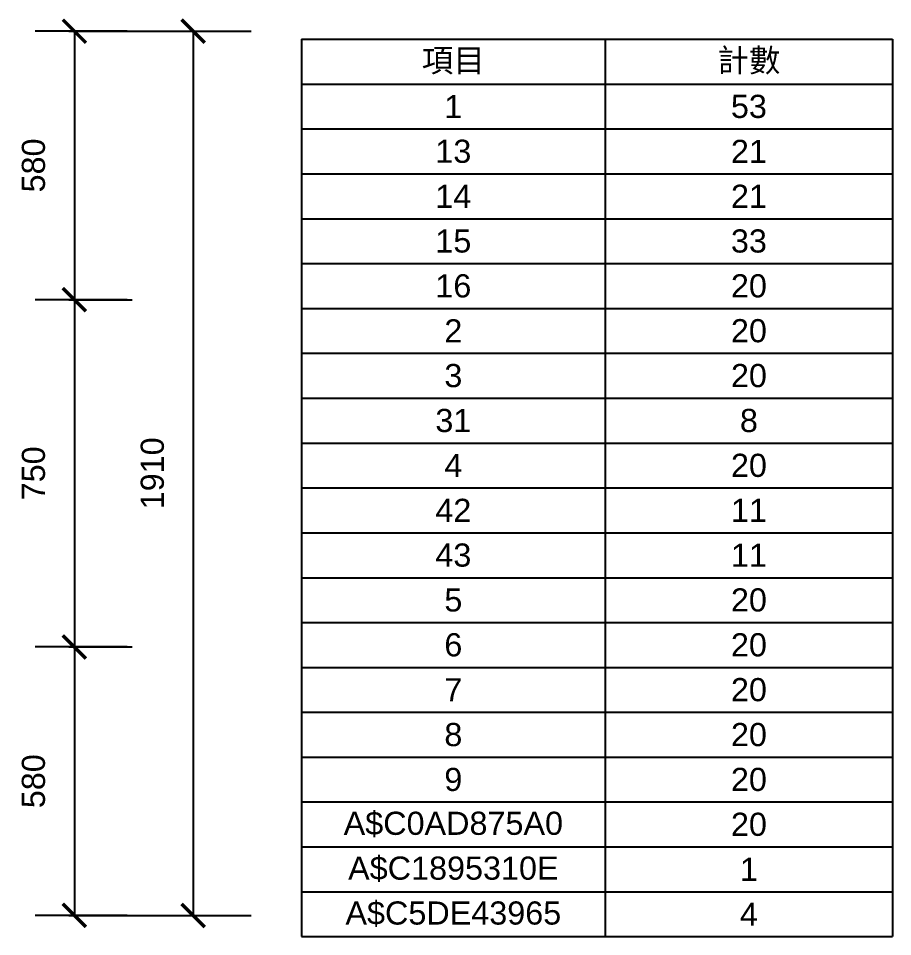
# Model space of a CAD drawing. Header units: centimetres. Extents: x 8510 to 16419, y -974 to 2536.
# Drawn here: x 14532 to 16419, y -184 to 1800 of the extents above; entities that cross this region are included whole.
import ezdxf

# ---------------------------------------------------------------- set-up
doc = ezdxf.new("R2010")
doc.units = ezdxf.units.CM
doc.header["$PDMODE"] = 35
doc.header["$PDSIZE"] = -2
doc.layers.add('AXIS', color=3, linetype='Continuous')
doc.layers.add('轴线', color=1, linetype='Continuous')
doc.layers.add('標註', color=7, linetype='Continuous', lineweight=15)
doc.styles.get("Standard").update_dxf_attribs({"font": 'arial.ttf'})
doc.dimstyles.new('副本A3', dxfattribs={"dimscale": 100, "dimtxt": 2.5, "dimasz": 2.5, "dimexe": 1.25, "dimexo": 0.625, "dimtad": 1, "dimdec": 0, "dimtxsty": 'Standard', "dimblk": 'ARCHTICK', "dimcen": 2.5, "dimclrd": 2, "dimclre": 2, "dimclrt": 3, "dimadec": 0, "dimazin": 0, "dimtfac": 1, "dimtdec": 0, "dimtmove": 2, "dimatfit": 3, "dimldrblk": 'DOT', "dimfxl": 1, "dimarcsym": 0})

# ---------------------------------------------------------------- blocks, each defined once
blk = doc.blocks.new('_ArchTick')
at = {"color": 0, "linetype": 'ByBlock', "const_width": 0.15}
blk.add_lwpolyline([(-0.5, -0.5), (0.5, 0.5)], dxfattribs=at)
blk = doc.blocks.new('*D64')
at = {"layer": 'Defpoints', "color": 0, "transparency": 16777216}
for p in [(14670, 1772.1), (14670, -137.9), (14909.2, -137.9)]:
    blk.add_point(p, dxfattribs=at)
at = {"layer": '轴线', "color": 0, "lineweight": -2, "transparency": 16777216}
for p, q in [((14732.5, 1772.1), (15034.2, 1772.1)), ((14909.2, 1772.1), (14909.2, -137.9)), ((14732.5, -137.9), (15034.2, -137.9))]:
    blk.add_line(p, q, dxfattribs=at)
at = {"layer": '轴线', "color": 0, "lineweight": -2, "transparency": 16777216, "xscale": 50, "yscale": 50, "zscale": 50}
for p, rotation in [((14909.2, 1772.1), 90), ((14909.2, -137.9), 270)]:
    blk.add_blockref('_ArchTick', p, dxfattribs=dict(at, rotation=rotation))
at = {"layer": '轴线', "color": 0, "transparency": 16777216, "insert": (14821.2, 817.1), "char_height": 50, "attachment_point": 5, "rotation": 90}
blk.add_mtext('1910', dxfattribs=at)
blk = doc.blocks.new('_Dot')
at = {"color": 0, "linetype": 'ByBlock', "lineweight": -2}
blk.add_line((-0.5, 0), (-1, 0), dxfattribs=at)
at = {"color": 0, "linetype": 'ByBlock', "const_width": 0.5}
blk.add_lwpolyline([(-0.25, 0, 1), (0.25, 0, 1)], format="xyb", close=True, dxfattribs=at)
blk = doc.blocks.new('*D63')
at = {"layer": 'Defpoints', "color": 0, "transparency": 16777216}
for p in [(14578.5, 1192.1), (14578.5, 442.1), (14652.6, 442.1)]:
    blk.add_point(p, dxfattribs=at)
at = {"layer": '轴线', "color": 0, "lineweight": -2, "transparency": 16777216}
for p, q in [((14641, 1192.1), (14777.6, 1192.1)), ((14652.6, 1192.1), (14652.6, 442.1)), ((14641, 442.1), (14777.6, 442.1))]:
    blk.add_line(p, q, dxfattribs=at)
at = {"layer": '轴线', "color": 0, "lineweight": -2, "transparency": 16777216, "xscale": 50, "yscale": 50, "zscale": 50}
for p, rotation in [((14652.6, 1192.1), 90), ((14652.6, 442.1), 270)]:
    blk.add_blockref('_ArchTick', p, dxfattribs=dict(at, rotation=rotation))
at = {"layer": '轴线', "color": 0, "transparency": 16777216, "insert": (14564.5, 817.1), "char_height": 50, "attachment_point": 5, "rotation": 90}
blk.add_mtext('750', dxfattribs=at)
blk = doc.blocks.new('*D62')
at = {"layer": 'Defpoints', "color": 0, "transparency": 16777216}
for p in [(14578.5, 1772.1), (14578.5, 1192.1), (14652.6, 1192.1)]:
    blk.add_point(p, dxfattribs=at)
at = {"layer": '轴线', "color": 0, "lineweight": -2, "transparency": 16777216}
for p, q in [((14641, 1772.1), (14777.6, 1772.1)), ((14652.6, 1772.1), (14652.6, 1192.1)), ((14641, 1192.1), (14777.6, 1192.1))]:
    blk.add_line(p, q, dxfattribs=at)
at = {"layer": '轴线', "color": 0, "lineweight": -2, "transparency": 16777216, "xscale": 50, "yscale": 50, "zscale": 50}
for p, rotation in [((14652.6, 1772.1), 90), ((14652.6, 1192.1), 270)]:
    blk.add_blockref('_ArchTick', p, dxfattribs=dict(at, rotation=rotation))
at = {"layer": '轴线', "color": 0, "transparency": 16777216, "insert": (14564.5, 1482.1), "char_height": 50, "attachment_point": 5, "rotation": 90}
blk.add_mtext('580', dxfattribs=at)
blk = doc.blocks.new('*D61')
at = {"layer": 'Defpoints', "color": 0, "transparency": 16777216}
for p in [(14578.5, 442.1), (14578.5, -137.9), (14652.6, -137.9)]:
    blk.add_point(p, dxfattribs=at)
at = {"layer": '轴线', "color": 0, "lineweight": -2, "transparency": 16777216}
for p, q in [((14641, 442.1), (14777.6, 442.1)), ((14652.6, 442.1), (14652.6, -137.9)), ((14641, -137.9), (14777.6, -137.9))]:
    blk.add_line(p, q, dxfattribs=at)
at = {"layer": '轴线', "color": 0, "lineweight": -2, "transparency": 16777216, "xscale": 50, "yscale": 50, "zscale": 50}
for p, rotation in [((14652.6, 442.1), 90), ((14652.6, -137.9), 270)]:
    blk.add_blockref('_ArchTick', p, dxfattribs=dict(at, rotation=rotation))
at = {"layer": '轴线', "color": 0, "transparency": 16777216, "insert": (14564.5, 152.1), "char_height": 50, "attachment_point": 5, "rotation": 90}
blk.add_mtext('580', dxfattribs=at)
blk = doc.blocks.new('*T75')
at = {"layer": '標註', "color": 0, "linetype": 'ByBlock', "lineweight": -2, "transparency": 16777216}
for p, q in [((0, 0), (1276.4, 0)), ((0, 0), (0, -1938.4)), ((655.7, 0), (655.7, -1938.4)), ((1276.4, 0), (1276.4, -1938.4)), ((0, -97), (1276.4, -97)), ((0, -193.9), (1276.4, -193.9)), ((0, -290.8), (1276.4, -290.8)), ((0, -387.7), (1276.4, -387.7)), ((0, -484.7), (1276.4, -484.7)), ((0, -581.6), (1276.4, -581.6)), ((0, -678.5), (1276.4, -678.5)), ((0, -775.4), (1276.4, -775.4)), ((0, -872.3), (1276.4, -872.3)), ((0, -969.2), (1276.4, -969.2)), ((0, -1066.1), (1276.4, -1066.1)), ((0, -1163.1), (1276.4, -1163.1)), ((0, -1260), (1276.4, -1260)), ((0, -1356.9), (1276.4, -1356.9)), ((0, -1453.8), (1276.4, -1453.8)), ((0, -1550.7), (1276.4, -1550.7)), ((0, -1647.6), (1276.4, -1647.6)), ((0, -1744.5), (1276.4, -1744.5)), ((0, -1841.5), (1276.4, -1841.5)), ((0, -1938.4), (1276.4, -1938.4))]:
    blk.add_line(p, q, dxfattribs=at)
at = {"layer": '標註', "color": 0, "transparency": 16777216, "char_height": 50, "attachment_point": 5}
for s, insert, width in [('項目', (327.8, -48.5), 652.687), ('計數', (966, -48.5), 617.687), ('1', (327.8, -145.5), 652.687), ('53', (966, -145.5), 617.687), ('13', (327.8, -242.4), 652.687), ('21', (966, -242.4), 617.687), ('14', (327.8, -339.3), 652.687), ('21', (966, -339.3), 617.687), ('15', (327.8, -436.2), 652.687), ('33', (966, -436.2), 617.687), ('16', (327.8, -533.1), 652.687), ('20', (966, -533.1), 617.687), ('2', (327.8, -630), 652.687), ('20', (966, -630), 617.687), ('3', (327.8, -726.9), 652.687), ('20', (966, -726.9), 617.687), ('31', (327.8, -823.9), 652.687), ('8', (966, -823.9), 617.687), ('4', (327.8, -920.8), 652.687), ('20', (966, -920.8), 617.687), ('42', (327.8, -1017.7), 652.687), ('11', (966, -1017.7), 617.687), ('43', (327.8, -1114.6), 652.687), ('11', (966, -1114.6), 617.687), ('5', (327.8, -1211.5), 652.687), ('20', (966, -1211.5), 617.687), ('6', (327.8, -1308.4), 652.687), ('20', (966, -1308.4), 617.687), ('7', (327.8, -1405.3), 652.687), ('20', (966, -1405.3), 617.687), ('8', (327.8, -1502.3), 652.687), ('20', (966, -1502.3), 617.687), ('9', (327.8, -1599.2), 652.687), ('20', (966, -1599.2), 617.687), ('A$C0AD875A0', (327.8, -1696.1), 652.687), ('20', (966, -1696.1), 617.687), ('A$C1895310E', (327.8, -1793), 652.687), ('1', (966, -1793), 617.687), ('A$C5DE43965', (327.8, -1889.9), 652.687), ('4', (966, -1889.9), 617.687)]:
    blk.add_mtext(s, dxfattribs=dict(at, insert=insert, width=width))

msp = doc.modelspace()

# ---------------------------------------------------------------- linework, layer by layer
at = {"layer": 'AXIS', "color": 7}
for p, q in [((14766.3, 1772.1), (14568.3, 1772.1)), ((14766.3, 1192.1), (14568.3, 1192.1)), ((14766.3, 442.1), (14568.3, 442.1)), ((14766.3, -137.9), (14568.3, -137.9))]:
    msp.add_line(p, q, dxfattribs=at)

# ---------------------------------------------------------------- block references
msp.add_blockref('*T75', (15143.1, 1754.8))

# ---------------------------------------------------------------- dimensions: what is measured, and where the dimension line sits
at = {"layer": '轴线', "color": 7}
for base, p1, p2, picture, middle in [((14652.6, 1192.1), (14578.5, 1772.1), (14578.5, 1192.1), '*D62', (14564.5, 1482.1)), ((14909.2, -137.9), (14670, 1772.1), (14670, -137.9), '*D64', (14821.2, 817.1)), ((14652.6, 442.1), (14578.5, 1192.1), (14578.5, 442.1), '*D63', (14564.5, 817.1)), ((14652.6, -137.9), (14578.5, 442.1), (14578.5, -137.9), '*D61', (14564.5, 152.1))]:
    dim = msp.add_linear_dim(base=base, p1=p1, p2=p2, angle=90, dimstyle='副本A3', override={"dimscale": 0, "dimtxt": 5, "dimasz": 5, "dimexe": 12.5, "dimexo": 6.25, "dimgap": 6.25, "dimcen": 25, "dimclrd": 0, "dimclre": 0, "dimclrt": 0}, dxfattribs=at)
    dim.commit()
    dim.dimension.update_dxf_attribs({"geometry": picture, "text_midpoint": middle})

doc.saveas('drawing.dxf')
